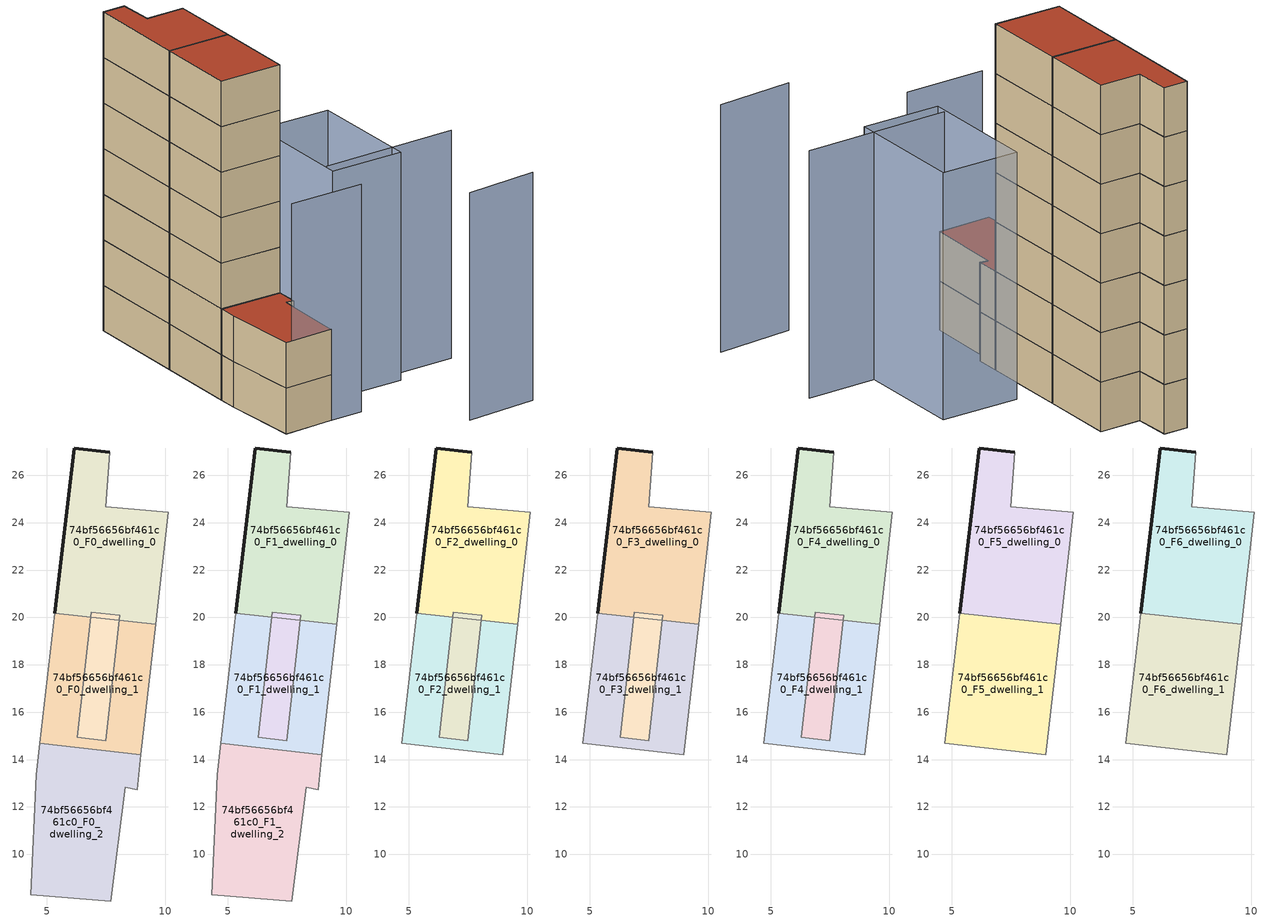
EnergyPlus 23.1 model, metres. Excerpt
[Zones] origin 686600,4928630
74bf56656bf461c0_F0_dwelling_0
 floor ground (EU_floor_Construction): 9.58,19.71 10.11,24.43 7.48,24.67 7.65,26.97 6.14,27.16 5.33,20.18 z0
 wall outside (EU_wall_Construction): 5.33,20.18 6.14,27.16 7.65,26.97 z0:3
 wall adiabatic (EU_wall_Construction): 7.65,26.97 7.48,24.67 10.11,24.43 9.58,19.71 z0:3
 wall to 74bf56656bf461c0_F0_dwelling_1 (EU_wall_Construction): 9.58,19.71 5.33,20.18 z0:3
74bf56656bf461c0_F0_dwelling_1
 floor ground (EU_floor_Construction): 8.97,14.2 9.58,19.71 5.33,20.18 4.69,14.68 z0
 wall adiabatic (EU_wall_Construction): 4.69,14.68 5.33,20.18 / 9.58,19.71 8.97,14.2 z0:3
 wall to 74bf56656bf461c0_F0_dwelling_2 (EU_wall_Construction): 8.97,14.2 4.69,14.68 z0:3
74bf56656bf461c0_F0_dwelling_2
 floor ground (EU_floor_Construction): 7.7,8.03 8.3,12.84 8.8,12.72 8.97,14.2 4.69,14.68 4.54,13.37 4.32,8.3 z0
 wall adiabatic (EU_wall_Construction): 8.97,14.2 8.8,12.72 8.3,12.84 7.7,8.03 4.32,8.3 4.54,13.37 4.69,14.68 z0:3
74bf56656bf461c0_F2_circulation
 floor ground (EU_floor_Construction): 7.48,14.8 8.07,20.08 6.87,20.22 6.28,14.94 z0
 wall adiabatic (EU_wall_Construction): 7.48,14.8 6.28,14.94 6.87,20.22 8.07,20.08 7.48,14.8 z0:3
74bf56656bf461c0_F1_dwelling_0
 floor to 74bf56656bf461c0_F0_dwelling_0 (EU_floor_Construction): 9.58,19.71 10.11,24.43 7.48,24.67 7.65,26.97 6.14,27.16 5.33,20.18 z3
 wall outside (EU_wall_Construction): 5.33,20.18 6.14,27.16 7.65,26.97 z3:6
 wall adiabatic (EU_wall_Construction): 7.65,26.97 7.48,24.67 10.11,24.43 9.58,19.71 z3:6
 wall to 74bf56656bf461c0_F1_dwelling_1 (EU_wall_Construction): 9.58,19.71 5.33,20.18 z3:6
74bf56656bf461c0_F1_dwelling_1
 floor to 74bf56656bf461c0_F0_dwelling_1 (EU_floor_Construction): 8.97,14.2 9.58,19.71 5.33,20.18 4.69,14.68 z3
 wall adiabatic (EU_wall_Construction): 4.69,14.68 5.33,20.18 / 9.58,19.71 8.97,14.2 z3:6
 wall to 74bf56656bf461c0_F1_dwelling_2 (EU_wall_Construction): 8.97,14.2 4.69,14.68 z3:6
74bf56656bf461c0_F1_dwelling_2
 floor to 74bf56656bf461c0_F0_dwelling_2 (EU_floor_Construction): 7.7,8.03 8.3,12.84 8.8,12.72 8.97,14.2 4.69,14.68 4.54,13.37 4.32,8.3 z3
 wall adiabatic (EU_wall_Construction): 8.97,14.2 8.8,12.72 8.3,12.84 7.7,8.03 4.32,8.3 4.54,13.37 4.69,14.68 z3:6
 roof outside (EU_roof_Construction): 8.97,14.2 8.8,12.72 8.3,12.84 7.7,8.03 4.32,8.3 4.54,13.37 4.69,14.68 z6
74bf56656bf461c0_F3_circulation
 floor to 74bf56656bf461c0_F2_circulation (EU_floor_Construction): 7.48,14.8 8.07,20.08 6.87,20.22 6.28,14.94 z3
 wall adiabatic (EU_wall_Construction): 7.48,14.8 6.28,14.94 6.87,20.22 8.07,20.08 7.48,14.8 z3:6
74bf56656bf461c0_F2_dwelling_0
 floor to 74bf56656bf461c0_F1_dwelling_0 (EU_floor_Construction): 9.58,19.71 10.11,24.43 7.48,24.67 7.65,26.97 6.14,27.16 5.33,20.18 z6
 wall outside (EU_wall_Construction): 5.33,20.18 6.14,27.16 7.65,26.97 z6:9
 wall adiabatic (EU_wall_Construction): 7.65,26.97 7.48,24.67 10.11,24.43 9.58,19.71 z6:9
 wall to 74bf56656bf461c0_F2_dwelling_1 (EU_wall_Construction): 9.58,19.71 5.33,20.18 z6:9
74bf56656bf461c0_F2_dwelling_1
 floor to 74bf56656bf461c0_F1_dwelling_1 (EU_floor_Construction): 8.97,14.2 9.58,19.71 5.33,20.18 4.69,14.68 z6
 wall adiabatic (EU_wall_Construction): 9.58,19.71 8.97,14.2 4.69,14.68 5.33,20.18 z6:9
74bf56656bf461c0_F4_circulation
 floor to 74bf56656bf461c0_F3_circulation (EU_floor_Construction): 7.48,14.8 8.07,20.08 6.87,20.22 6.28,14.94 z6
 wall adiabatic (EU_wall_Construction): 7.48,14.8 6.28,14.94 6.87,20.22 8.07,20.08 7.48,14.8 z6:9
74bf56656bf461c0_F3_dwelling_0
 floor to 74bf56656bf461c0_F2_dwelling_0 (EU_floor_Construction): 9.58,19.71 10.11,24.43 7.48,24.67 7.65,26.97 6.14,27.16 5.33,20.18 z9
 wall outside (EU_wall_Construction): 5.33,20.18 6.14,27.16 7.65,26.97 z9:12
 wall adiabatic (EU_wall_Construction): 7.65,26.97 7.48,24.67 10.11,24.43 9.58,19.71 z9:12
 wall to 74bf56656bf461c0_F3_dwelling_1 (EU_wall_Construction): 9.58,19.71 5.33,20.18 z9:12
74bf56656bf461c0_F3_dwelling_1
 floor to 74bf56656bf461c0_F2_dwelling_1 (EU_floor_Construction): 8.97,14.2 9.58,19.71 5.33,20.18 4.69,14.68 z9
 wall adiabatic (EU_wall_Construction): 9.58,19.71 8.97,14.2 4.69,14.68 5.33,20.18 z9:12
74bf56656bf461c0_F5_circulation
 floor to 74bf56656bf461c0_F4_circulation (EU_floor_Construction): 7.48,14.8 8.07,20.08 6.87,20.22 6.28,14.94 z9
 wall adiabatic (EU_wall_Construction): 7.48,14.8 6.28,14.94 6.87,20.22 8.07,20.08 7.48,14.8 z9:12
74bf56656bf461c0_F4_dwelling_0
 floor to 74bf56656bf461c0_F3_dwelling_0 (EU_floor_Construction): 9.58,19.71 10.11,24.43 7.48,24.67 7.65,26.97 6.14,27.16 5.33,20.18 z12
 wall outside (EU_wall_Construction): 5.33,20.18 6.14,27.16 7.65,26.97 z12:15
 wall adiabatic (EU_wall_Construction): 7.65,26.97 7.48,24.67 10.11,24.43 9.58,19.71 z12:15
 wall to 74bf56656bf461c0_F4_dwelling_1 (EU_wall_Construction): 9.58,19.71 5.33,20.18 z12:15
74bf56656bf461c0_F4_dwelling_1
 floor to 74bf56656bf461c0_F3_dwelling_1 (EU_floor_Construction): 8.97,14.2 9.58,19.71 5.33,20.18 4.69,14.68 z12
 wall adiabatic (EU_wall_Construction): 9.58,19.71 8.97,14.2 4.69,14.68 5.33,20.18 z12:15
74bf56656bf461c0_F6_circulation
 floor to 74bf56656bf461c0_F5_circulation (EU_floor_Construction): 7.48,14.8 8.07,20.08 6.87,20.22 6.28,14.94 z12
 wall adiabatic (EU_wall_Construction): 7.48,14.8 6.28,14.94 6.87,20.22 8.07,20.08 7.48,14.8 z12:15
 roof outside (EU_roof_Construction): 8.07,20.08 7.48,14.8 6.28,14.94 6.87,20.22 z15
74bf56656bf461c0_F5_dwelling_0
 floor to 74bf56656bf461c0_F4_dwelling_0 (EU_floor_Construction): 9.58,19.71 10.11,24.43 7.48,24.67 7.65,26.97 6.14,27.16 5.33,20.18 z15
 wall outside (EU_wall_Construction): 5.33,20.18 6.14,27.16 7.65,26.97 z15:18
 wall adiabatic (EU_wall_Construction): 7.65,26.97 7.48,24.67 10.11,24.43 9.58,19.71 z15:18
 wall to 74bf56656bf461c0_F5_dwelling_1 (EU_wall_Construction): 9.58,19.71 5.33,20.18 z15:18
74bf56656bf461c0_F5_dwelling_1
 floor to 74bf56656bf461c0_F4_dwelling_1 (EU_floor_Construction): 8.97,14.2 9.58,19.71 5.33,20.18 4.69,14.68 z15
 wall adiabatic (EU_wall_Construction): 9.58,19.71 8.97,14.2 4.69,14.68 5.33,20.18 z15:18
74bf56656bf461c0_F6_dwelling_0
 floor to 74bf56656bf461c0_F5_dwelling_0 (EU_floor_Construction): 9.58,19.71 10.11,24.43 7.48,24.67 7.65,26.97 6.14,27.16 5.33,20.18 z18
 wall outside (EU_wall_Construction): 5.33,20.18 6.14,27.16 7.65,26.97 z18:21
 wall adiabatic (EU_wall_Construction): 7.65,26.97 7.48,24.67 10.11,24.43 9.58,19.71 z18:21
 wall to 74bf56656bf461c0_F6_dwelling_1 (EU_wall_Construction): 9.58,19.71 5.33,20.18 z18:21
 roof outside (EU_roof_Construction): 7.65,26.97 7.48,24.67 10.11,24.43 9.58,19.71 5.33,20.18 6.14,27.16 z21
74bf56656bf461c0_F6_dwelling_1
 floor to 74bf56656bf461c0_F5_dwelling_1 (EU_floor_Construction): 8.97,14.2 9.58,19.71 5.33,20.18 4.69,14.68 z18
 wall adiabatic (EU_wall_Construction): 9.58,19.71 8.97,14.2 4.69,14.68 5.33,20.18 z18:21
 roof outside (EU_roof_Construction): 9.58,19.71 8.97,14.2 4.69,14.68 5.33,20.18 z21
shading: 14,2.55 18.83,2.34 / 9.89,7.81 4.79,8.32 / 19.27,10.3 10.09,11.19 / 9.86,10.37 10.72,18.01 / 10.72,18.01 15.64,17.46 / 15.64,17.46 14.79,9.82 / 14.79,9.82 9.86,10.37 z0:15
[Building]
EU S2 Campaign: North Axis=0; Terrain=City; Solar Distribution=FullExterior
[Site:Location]
Bologna: Latitude=44.5; Longitude=11.25; Time Zone=1; Elevation=37
[SizingPeriod:WeatherFileDays]
AnnualSizingPeriod: Begin Month=1; Begin Day of Month=1; End Month=12; End Day of Month=31; Day of Week for Start Day=Monday; Use Weather File Daylight Saving Period=No; Use Weather File Rain and Snow Indicators=No
[MATERIAL]
EU_InternalMass_Material: Roughness=MediumRough; Thickness=0.1; Conductivity=1; Density=1800; Specific Heat=900; Thermal Absorptance=0.9; Solar Absorptance=0.7; Visible Absorptance=0.7
[MATERIAL:NOMASS] Roughness=MediumRough; Thermal Absorptance=0.9; Solar Absorptance=0.7; Visible Absorptance=0.7
Name | Thermal Resistance
EU_wall_NoMass | 0.905828
EU_roof_NoMass | 0.37593
EU_floor_NoMass | 0.67114
[CONSTRUCTION]
EU_wall_Construction: EU_wall_NoMass
EU_roof_Construction: EU_roof_NoMass
EU_floor_Construction: EU_floor_NoMass
EU_InternalMass_Construction: EU_InternalMass_Material
[ZONE] Type=1; Multiplier=1; Ceiling Height=autocalculate; Floor Area=autocalculate; Part of Total Floor Area=Yes
Name | Volume
74bf56656bf461c0_F0_dwelling_0; 74bf56656bf461c0_F1_dwelling_0; 74bf56656bf461c0_F2_dwelling_0; 74bf56656bf461c0_F3_dwelling_0; 74bf56656bf461c0_F4_dwelling_0; 74bf56656bf461c0_F5_dwelling_0; 74bf56656bf461c0_F6_dwelling_0; 74bf56656bf461c0_F0_dwelling_2; 74bf56656bf461c0_F1_dwelling_2 | 71.2903
74bf56656bf461c0_F0_dwelling_1; 74bf56656bf461c0_F1_dwelling_1; 74bf56656bf461c0_F2_dwelling_1; 74bf56656bf461c0_F3_dwelling_1; 74bf56656bf461c0_F4_dwelling_1; 74bf56656bf461c0_F5_dwelling_1; 74bf56656bf461c0_F6_dwelling_1 | 71.2991
74bf56656bf461c0_F2_circulation; 74bf56656bf461c0_F3_circulation; 74bf56656bf461c0_F4_circulation; 74bf56656bf461c0_F5_circulation; 74bf56656bf461c0_F6_circulation | 19.2546
[INTERNALMASS] Construction=EU_InternalMass_Construction
Name | Zone or ZoneList | Surface Area
74bf56656bf461c0_F0_dwelling_0_EU_InternalMass | 74bf56656bf461c0_F0_dwelling_0 | 23.7634
74bf56656bf461c0_F0_dwelling_1_EU_InternalMass | 74bf56656bf461c0_F0_dwelling_1 | 23.7634
74bf56656bf461c0_F0_dwelling_2_EU_InternalMass | 74bf56656bf461c0_F0_dwelling_2 | 23.7634
74bf56656bf461c0_F1_dwelling_0_EU_InternalMass | 74bf56656bf461c0_F1_dwelling_0 | 23.7634
74bf56656bf461c0_F1_dwelling_1_EU_InternalMass | 74bf56656bf461c0_F1_dwelling_1 | 23.7634
74bf56656bf461c0_F1_dwelling_2_EU_InternalMass | 74bf56656bf461c0_F1_dwelling_2 | 23.7634
74bf56656bf461c0_F2_dwelling_0_EU_InternalMass | 74bf56656bf461c0_F2_dwelling_0 | 32.437
74bf56656bf461c0_F2_dwelling_1_EU_InternalMass | 74bf56656bf461c0_F2_dwelling_1 | 32.437
74bf56656bf461c0_F3_dwelling_0_EU_InternalMass | 74bf56656bf461c0_F3_dwelling_0 | 32.437
74bf56656bf461c0_F3_dwelling_1_EU_InternalMass | 74bf56656bf461c0_F3_dwelling_1 | 32.437
74bf56656bf461c0_F4_dwelling_0_EU_InternalMass | 74bf56656bf461c0_F4_dwelling_0 | 32.437
74bf56656bf461c0_F4_dwelling_1_EU_InternalMass | 74bf56656bf461c0_F4_dwelling_1 | 32.437
74bf56656bf461c0_F5_dwelling_0_EU_InternalMass | 74bf56656bf461c0_F5_dwelling_0 | 32.437
74bf56656bf461c0_F5_dwelling_1_EU_InternalMass | 74bf56656bf461c0_F5_dwelling_1 | 32.437
74bf56656bf461c0_F6_dwelling_0_EU_InternalMass | 74bf56656bf461c0_F6_dwelling_0 | 32.437
74bf56656bf461c0_F6_dwelling_1_EU_InternalMass | 74bf56656bf461c0_F6_dwelling_1 | 32.437
[OTHEREQUIPMENT] Fuel Type=Electricity; Design Level Calculation Method=Watts/Area; Power per Zone Floor Area=1; Fraction Latent=0; Fraction Radiant=0; Fraction Lost=0; Carbon Dioxide Generation Rate=0; EndUse Subcategory=EU_Step8_InternalGains
Name | Zone or ZoneList or Space or SpaceList | Schedule
EU_Step8_InternalGain_74bf56656bf461c0_F0_dwelling_0_f000 | 74bf56656bf461c0_F0_dwelling_0 | EU_Step8_GainSchedule_74bf56656bf461c0_F0_dwelling_0_f000
EU_Step8_InternalGain_74bf56656bf461c0_F0_dwelling_1_f000 | 74bf56656bf461c0_F0_dwelling_1 | EU_Step8_GainSchedule_74bf56656bf461c0_F0_dwelling_1_f000
EU_Step8_InternalGain_74bf56656bf461c0_F0_dwelling_2_f000 | 74bf56656bf461c0_F0_dwelling_2 | EU_Step8_GainSchedule_74bf56656bf461c0_F0_dwelling_2_f000
EU_Step8_InternalGain_74bf56656bf461c0_F1_dwelling_0_f000 | 74bf56656bf461c0_F1_dwelling_0 | EU_Step8_GainSchedule_74bf56656bf461c0_F1_dwelling_0_f000
EU_Step8_InternalGain_74bf56656bf461c0_F1_dwelling_1_f000 | 74bf56656bf461c0_F1_dwelling_1 | EU_Step8_GainSchedule_74bf56656bf461c0_F1_dwelling_1_f000
EU_Step8_InternalGain_74bf56656bf461c0_F1_dwelling_2_f000 | 74bf56656bf461c0_F1_dwelling_2 | EU_Step8_GainSchedule_74bf56656bf461c0_F1_dwelling_2_f000
EU_Step8_InternalGain_74bf56656bf461c0_F2_dwelling_0_f000 | 74bf56656bf461c0_F2_dwelling_0 | EU_Step8_GainSchedule_74bf56656bf461c0_F2_dwelling_0_f000
EU_Step8_InternalGain_74bf56656bf461c0_F2_dwelling_1_f000 | 74bf56656bf461c0_F2_dwelling_1 | EU_Step8_GainSchedule_74bf56656bf461c0_F2_dwelling_1_f000
EU_Step8_InternalGain_74bf56656bf461c0_F3_dwelling_0_f000 | 74bf56656bf461c0_F3_dwelling_0 | EU_Step8_GainSchedule_74bf56656bf461c0_F3_dwelling_0_f000
EU_Step8_InternalGain_74bf56656bf461c0_F3_dwelling_1_f000 | 74bf56656bf461c0_F3_dwelling_1 | EU_Step8_GainSchedule_74bf56656bf461c0_F3_dwelling_1_f000
EU_Step8_InternalGain_74bf56656bf461c0_F4_dwelling_0_f000 | 74bf56656bf461c0_F4_dwelling_0 | EU_Step8_GainSchedule_74bf56656bf461c0_F4_dwelling_0_f000
EU_Step8_InternalGain_74bf56656bf461c0_F4_dwelling_1_f000 | 74bf56656bf461c0_F4_dwelling_1 | EU_Step8_GainSchedule_74bf56656bf461c0_F4_dwelling_1_f000
EU_Step8_InternalGain_74bf56656bf461c0_F5_dwelling_0_f000 | 74bf56656bf461c0_F5_dwelling_0 | EU_Step8_GainSchedule_74bf56656bf461c0_F5_dwelling_0_f000
EU_Step8_InternalGain_74bf56656bf461c0_F5_dwelling_1_f000 | 74bf56656bf461c0_F5_dwelling_1 | EU_Step8_GainSchedule_74bf56656bf461c0_F5_dwelling_1_f000
EU_Step8_InternalGain_74bf56656bf461c0_F6_dwelling_0_f000 | 74bf56656bf461c0_F6_dwelling_0 | EU_Step8_GainSchedule_74bf56656bf461c0_F6_dwelling_0_f000
EU_Step8_InternalGain_74bf56656bf461c0_F6_dwelling_1_f000 | 74bf56656bf461c0_F6_dwelling_1 | EU_Step8_GainSchedule_74bf56656bf461c0_F6_dwelling_1_f000
[ZONEINFILTRATION:DESIGNFLOWRATE] Schedule=EU_AlwaysOn; Design Flow Rate Calculation Method=Flow/Area; Flow Rate per Floor Area=0.0005; Constant Term Coefficient=1; Temperature Term Coefficient=0; Velocity Term Coefficient=0; Velocity Squared Term Coefficient=0
Name | Zone or ZoneList or Space or SpaceList
EU_Circulation_Infiltration_74bf56656bf461c0_F2_circulation | 74bf56656bf461c0_F2_circulation
EU_Circulation_Infiltration_74bf56656bf461c0_F3_circulation | 74bf56656bf461c0_F3_circulation
EU_Circulation_Infiltration_74bf56656bf461c0_F4_circulation | 74bf56656bf461c0_F4_circulation
EU_Circulation_Infiltration_74bf56656bf461c0_F5_circulation | 74bf56656bf461c0_F5_circulation
EU_Circulation_Infiltration_74bf56656bf461c0_F6_circulation | 74bf56656bf461c0_F6_circulation
[ZONEVENTILATION:DESIGNFLOWRATE] Schedule=EU_AlwaysOn; Design Flow Rate Calculation Method=AirChanges/Hour; Air Changes per Hour=0.73129; Ventilation Type=Natural; Fan Pressure Rise=0; Fan Total Efficiency=1; Constant Term Coefficient=1; Temperature Term Coefficient=0; Velocity Term Coefficient=0; Velocity Squared Term Coefficient=0; Minimum Indoor Temperature=-100; Maximum Indoor Temperature=100; Delta Temperature=-100; Minimum Outdoor Temperature=-100; Maximum Outdoor Temperature=100; Maximum Wind Speed=40
Name | Zone or ZoneList or Space or SpaceList
EU_ConstantAir_74bf56656bf461c0_F0_dwelling_0 | 74bf56656bf461c0_F0_dwelling_0
EU_ConstantAir_74bf56656bf461c0_F0_dwelling_1 | 74bf56656bf461c0_F0_dwelling_1
EU_ConstantAir_74bf56656bf461c0_F0_dwelling_2 | 74bf56656bf461c0_F0_dwelling_2
EU_ConstantAir_74bf56656bf461c0_F1_dwelling_0 | 74bf56656bf461c0_F1_dwelling_0
EU_ConstantAir_74bf56656bf461c0_F1_dwelling_1 | 74bf56656bf461c0_F1_dwelling_1
EU_ConstantAir_74bf56656bf461c0_F1_dwelling_2 | 74bf56656bf461c0_F1_dwelling_2
EU_ConstantAir_74bf56656bf461c0_F2_dwelling_0 | 74bf56656bf461c0_F2_dwelling_0
EU_ConstantAir_74bf56656bf461c0_F2_dwelling_1 | 74bf56656bf461c0_F2_dwelling_1
EU_ConstantAir_74bf56656bf461c0_F3_dwelling_0 | 74bf56656bf461c0_F3_dwelling_0
EU_ConstantAir_74bf56656bf461c0_F3_dwelling_1 | 74bf56656bf461c0_F3_dwelling_1
EU_ConstantAir_74bf56656bf461c0_F4_dwelling_0 | 74bf56656bf461c0_F4_dwelling_0
EU_ConstantAir_74bf56656bf461c0_F4_dwelling_1 | 74bf56656bf461c0_F4_dwelling_1
EU_ConstantAir_74bf56656bf461c0_F5_dwelling_0 | 74bf56656bf461c0_F5_dwelling_0
EU_ConstantAir_74bf56656bf461c0_F5_dwelling_1 | 74bf56656bf461c0_F5_dwelling_1
EU_ConstantAir_74bf56656bf461c0_F6_dwelling_0 | 74bf56656bf461c0_F6_dwelling_0
EU_ConstantAir_74bf56656bf461c0_F6_dwelling_1 | 74bf56656bf461c0_F6_dwelling_1
[HVACTEMPLATE:THERMOSTAT] Constant Heating Setpoint=20; Constant Cooling Setpoint=50
EU_HeatOnly_74bf56656bf461c0_F0_dwelling_0; EU_HeatOnly_74bf56656bf461c0_F0_dwelling_1; EU_HeatOnly_74bf56656bf461c0_F0_dwelling_2; EU_HeatOnly_74bf56656bf461c0_F1_dwelling_0; EU_HeatOnly_74bf56656bf461c0_F1_dwelling_1; EU_HeatOnly_74bf56656bf461c0_F1_dwelling_2; EU_HeatOnly_74bf56656bf461c0_F2_dwelling_0; EU_HeatOnly_74bf56656bf461c0_F2_dwelling_1; EU_HeatOnly_74bf56656bf461c0_F3_dwelling_0; EU_HeatOnly_74bf56656bf461c0_F3_dwelling_1; EU_HeatOnly_74bf56656bf461c0_F4_dwelling_0; EU_HeatOnly_74bf56656bf461c0_F4_dwelling_1; EU_HeatOnly_74bf56656bf461c0_F5_dwelling_0; EU_HeatOnly_74bf56656bf461c0_F5_dwelling_1; EU_HeatOnly_74bf56656bf461c0_F6_dwelling_0; EU_HeatOnly_74bf56656bf461c0_F6_dwelling_1
[HVACTEMPLATE:ZONE:IDEALLOADSAIRSYSTEM] System Availability Schedule=EU_AlwaysOn; Maximum Heating Supply Air Temperature=50; Minimum Cooling Supply Air Temperature=13; Maximum Heating Supply Air Humidity Ratio=0.0156; Minimum Cooling Supply Air Humidity Ratio=0.0077; Heating Limit=NoLimit; Cooling Limit=NoLimit; Heating Availability Schedule=EU_AlwaysOn; Cooling Availability Schedule=EU_CoolingOff; Dehumidification Control Type=ConstantSensibleHeatRatio; Cooling Sensible Heat Ratio=0.7; Dehumidification Setpoint=60; Humidification Control Type=None; Humidification Setpoint=30; Outdoor Air Method=None; Outdoor Air Flow Rate per Person=0.00944; Outdoor Air Flow Rate per Zone Floor Area=0; Outdoor Air Flow Rate per Zone=0; Demand Controlled Ventilation Type=None; Outdoor Air Economizer Type=NoEconomizer; Heat Recovery Type=None; Sensible Heat Recovery Effectiveness=0.7; Latent Heat Recovery Effectiveness=0.65
Name | Template Thermostat
74bf56656bf461c0_F0_dwelling_0 | EU_HeatOnly_74bf56656bf461c0_F0_dwelling_0
74bf56656bf461c0_F0_dwelling_1 | EU_HeatOnly_74bf56656bf461c0_F0_dwelling_1
74bf56656bf461c0_F0_dwelling_2 | EU_HeatOnly_74bf56656bf461c0_F0_dwelling_2
74bf56656bf461c0_F1_dwelling_0 | EU_HeatOnly_74bf56656bf461c0_F1_dwelling_0
74bf56656bf461c0_F1_dwelling_1 | EU_HeatOnly_74bf56656bf461c0_F1_dwelling_1
74bf56656bf461c0_F1_dwelling_2 | EU_HeatOnly_74bf56656bf461c0_F1_dwelling_2
74bf56656bf461c0_F2_dwelling_0 | EU_HeatOnly_74bf56656bf461c0_F2_dwelling_0
74bf56656bf461c0_F2_dwelling_1 | EU_HeatOnly_74bf56656bf461c0_F2_dwelling_1
74bf56656bf461c0_F3_dwelling_0 | EU_HeatOnly_74bf56656bf461c0_F3_dwelling_0
74bf56656bf461c0_F3_dwelling_1 | EU_HeatOnly_74bf56656bf461c0_F3_dwelling_1
74bf56656bf461c0_F4_dwelling_0 | EU_HeatOnly_74bf56656bf461c0_F4_dwelling_0
74bf56656bf461c0_F4_dwelling_1 | EU_HeatOnly_74bf56656bf461c0_F4_dwelling_1
74bf56656bf461c0_F5_dwelling_0 | EU_HeatOnly_74bf56656bf461c0_F5_dwelling_0
74bf56656bf461c0_F5_dwelling_1 | EU_HeatOnly_74bf56656bf461c0_F5_dwelling_1
74bf56656bf461c0_F6_dwelling_0 | EU_HeatOnly_74bf56656bf461c0_F6_dwelling_0
74bf56656bf461c0_F6_dwelling_1 | EU_HeatOnly_74bf56656bf461c0_F6_dwelling_1
[SIZING:ZONE] Zone Cooling Design Supply Air Temperature Input Method=SupplyAirTemperature; Zone Cooling Design Supply Air Temperature=13; Zone Heating Design Supply Air Temperature Input Method=SupplyAirTemperature; Zone Heating Design Supply Air Temperature=50; Zone Cooling Design Supply Air Humidity Ratio=0.008; Zone Heating Design Supply Air Humidity Ratio=0.008; Cooling Design Air Flow Method=DesignDay; Cooling Design Air Flow Rate=0; Cooling Minimum Air Flow per Zone Floor Area=0.000762; Cooling Minimum Air Flow=0; Cooling Minimum Air Flow Fraction=0.2; Heating Design Air Flow Method=DesignDay; Heating Design Air Flow Rate=0; Heating Maximum Air Flow per Zone Floor Area=0.002032; Heating Maximum Air Flow=0.141576; Heating Maximum Air Flow Fraction=0.3; Account for Dedicated Outdoor Air System=No; Dedicated Outdoor Air System Control Strategy=NeutralSupplyAir; Dedicated Outdoor Air Low Setpoint Temperature for Design=autosize; Dedicated Outdoor Air High Setpoint Temperature for Design=autosize; Zone Load Sizing Method=Sensible Load Only No Latent Load; Zone Latent Cooling Design Supply Air Humidity Ratio Input Method=HumidityRatioDifference; Zone Cooling Design Supply Air Humidity Ratio Difference=0.005; Zone Latent Heating Design Supply Air Humidity Ratio Input Method=HumidityRatioDifference; Zone Humidification Design Supply Air Humidity Ratio Difference=0.005
74bf56656bf461c0_F0_dwelling_0; 74bf56656bf461c0_F0_dwelling_1; 74bf56656bf461c0_F0_dwelling_2; 74bf56656bf461c0_F1_dwelling_0; 74bf56656bf461c0_F1_dwelling_1; 74bf56656bf461c0_F1_dwelling_2; 74bf56656bf461c0_F2_dwelling_0; 74bf56656bf461c0_F2_dwelling_1; 74bf56656bf461c0_F3_dwelling_0; 74bf56656bf461c0_F3_dwelling_1; 74bf56656bf461c0_F4_dwelling_0; 74bf56656bf461c0_F4_dwelling_1; 74bf56656bf461c0_F5_dwelling_0; 74bf56656bf461c0_F5_dwelling_1; 74bf56656bf461c0_F6_dwelling_0; 74bf56656bf461c0_F6_dwelling_1
[SCHEDULE:CONSTANT]
Name | Hourly Value
EU_AlwaysOn | 1
EU_CoolingOff | 0
[SCHEDULE:FILE] Column Number=1; Rows to Skip at Top=0; Number of Hours of Data=8760; Column Separator=Comma; Interpolate to Timestep=No; Minutes per Item=60; Adjust Schedule for Daylight Savings=Yes
Name | File
EU_Step8_GainSchedule_74bf56656bf461c0_F0_dwelling_0_f000 | ../../schedules/74bf56656bf461c0/74bf56656bf461c0_F0_dwelling_0_f000_gain.csv
EU_Step8_GainSchedule_74bf56656bf461c0_F0_dwelling_1_f000 | ../../schedules/74bf56656bf461c0/74bf56656bf461c0_F0_dwelling_1_f000_gain.csv
EU_Step8_GainSchedule_74bf56656bf461c0_F0_dwelling_2_f000 | ../../schedules/74bf56656bf461c0/74bf56656bf461c0_F0_dwelling_2_f000_gain.csv
EU_Step8_GainSchedule_74bf56656bf461c0_F1_dwelling_0_f000 | ../../schedules/74bf56656bf461c0/74bf56656bf461c0_F1_dwelling_0_f000_gain.csv
EU_Step8_GainSchedule_74bf56656bf461c0_F1_dwelling_1_f000 | ../../schedules/74bf56656bf461c0/74bf56656bf461c0_F1_dwelling_1_f000_gain.csv
EU_Step8_GainSchedule_74bf56656bf461c0_F1_dwelling_2_f000 | ../../schedules/74bf56656bf461c0/74bf56656bf461c0_F1_dwelling_2_f000_gain.csv
EU_Step8_GainSchedule_74bf56656bf461c0_F2_dwelling_0_f000 | ../../schedules/74bf56656bf461c0/74bf56656bf461c0_F2_dwelling_0_f000_gain.csv
EU_Step8_GainSchedule_74bf56656bf461c0_F2_dwelling_1_f000 | ../../schedules/74bf56656bf461c0/74bf56656bf461c0_F2_dwelling_1_f000_gain.csv
EU_Step8_GainSchedule_74bf56656bf461c0_F3_dwelling_0_f000 | ../../schedules/74bf56656bf461c0/74bf56656bf461c0_F3_dwelling_0_f000_gain.csv
EU_Step8_GainSchedule_74bf56656bf461c0_F3_dwelling_1_f000 | ../../schedules/74bf56656bf461c0/74bf56656bf461c0_F3_dwelling_1_f000_gain.csv
EU_Step8_GainSchedule_74bf56656bf461c0_F4_dwelling_0_f000 | ../../schedules/74bf56656bf461c0/74bf56656bf461c0_F4_dwelling_0_f000_gain.csv
EU_Step8_GainSchedule_74bf56656bf461c0_F4_dwelling_1_f000 | ../../schedules/74bf56656bf461c0/74bf56656bf461c0_F4_dwelling_1_f000_gain.csv
EU_Step8_GainSchedule_74bf56656bf461c0_F5_dwelling_0_f000 | ../../schedules/74bf56656bf461c0/74bf56656bf461c0_F5_dwelling_0_f000_gain.csv
EU_Step8_GainSchedule_74bf56656bf461c0_F5_dwelling_1_f000 | ../../schedules/74bf56656bf461c0/74bf56656bf461c0_F5_dwelling_1_f000_gain.csv
EU_Step8_GainSchedule_74bf56656bf461c0_F6_dwelling_0_f000 | ../../schedules/74bf56656bf461c0/74bf56656bf461c0_F6_dwelling_0_f000_gain.csv
EU_Step8_GainSchedule_74bf56656bf461c0_F6_dwelling_1_f000 | ../../schedules/74bf56656bf461c0/74bf56656bf461c0_F6_dwelling_1_f000_gain.csv
